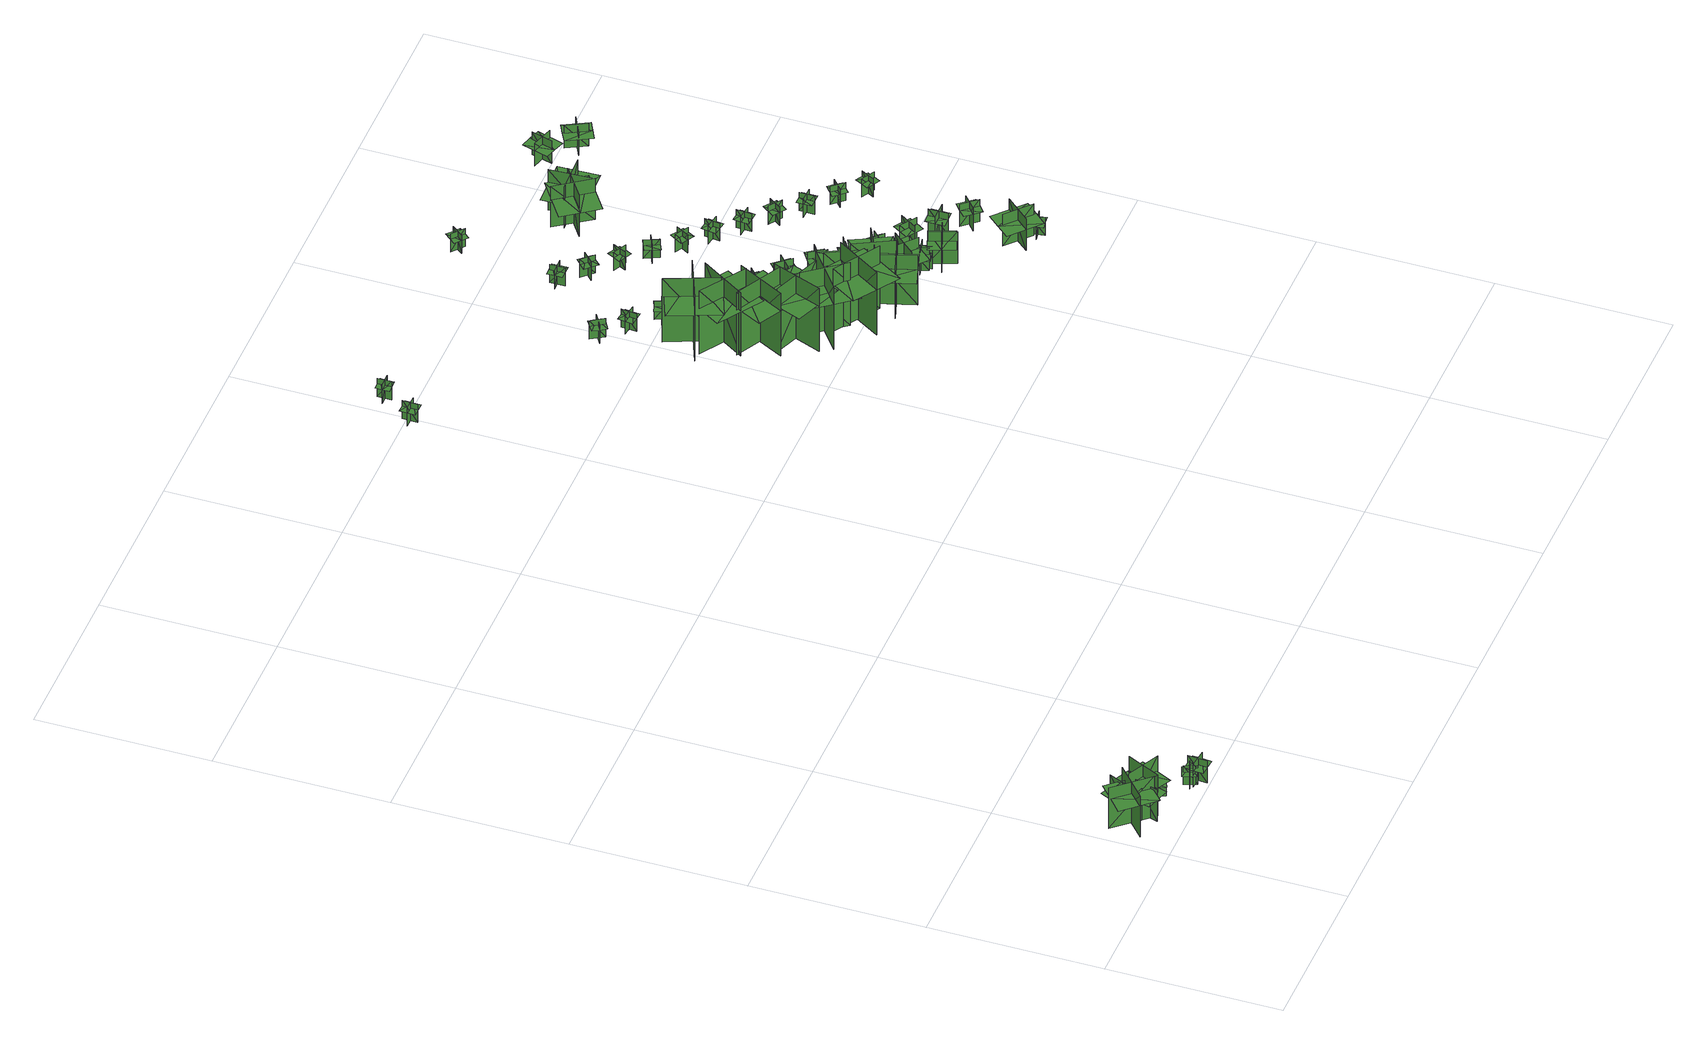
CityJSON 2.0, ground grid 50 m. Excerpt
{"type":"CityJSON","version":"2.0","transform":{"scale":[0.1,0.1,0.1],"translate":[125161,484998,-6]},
"CityObjects":{
"tree1":{"type":"SolitaryVegetationObject","geometry":[{"type":"MultiSurface","lod":"1","boundaries":[[[0,1,2]],[[0,2,3]],[[4,5,6]],[[4,6,7]],[[8,9,10]],[[8,10,11]],[[8,11,12]],[[8,12,13]]]}]},
"tree2":{"type":"SolitaryVegetationObject","geometry":[{"type":"MultiSurface","lod":"1","boundaries":[[[14,15,16]],[[14,16,17]],[[18,19,20]],[[18,20,21]],[[22,23,24]],[[22,24,25]],[[22,25,26]],[[22,26,27]]]}]},
"tree3":{"type":"SolitaryVegetationObject","geometry":[{"type":"MultiSurface","lod":"1","boundaries":[[[28,29,30]],[[28,30,31]],[[32,33,34]],[[32,34,35]],[[36,37,38]],[[36,38,39]],[[36,37,40]],[[36,40,41]]]}]},
"tree4":{"type":"SolitaryVegetationObject","geometry":[{"type":"MultiSurface","lod":"1","boundaries":[[[42,43,44]],[[42,44,45]],[[46,47,48]],[[46,48,49]],[[50,51,52]],[[50,52,53]],[[50,51,54]],[[50,54,55]]]}]},
"tree5":{"type":"SolitaryVegetationObject","geometry":[{"type":"MultiSurface","lod":"1","boundaries":[[[56,57,58]],[[56,58,59]],[[60,61,62]],[[60,62,63]],[[64,65,66]],[[64,66,67]],[[64,67,68]],[[64,68,69]]]}]},
"tree6":{"type":"SolitaryVegetationObject","geometry":[{"type":"MultiSurface","lod":"1","boundaries":[[[70,71,72]],[[70,72,73]],[[74,75,76]],[[74,76,77]],[[78,79,80]],[[78,80,81]],[[78,82,83]],[[78,83,79]]]}]},
"tree7":{"type":"SolitaryVegetationObject","geometry":[{"type":"MultiSurface","lod":"1","boundaries":[[[84,85,86]],[[84,86,87]],[[88,89,90]],[[88,90,91]],[[92,93,94]],[[92,94,95]],[[92,95,96]],[[92,96,97]]]}]},
"tree8":{"type":"SolitaryVegetationObject","geometry":[{"type":"MultiSurface","lod":"1","boundaries":[[[98,99,100]],[[98,100,101]],[[102,103,104]],[[102,104,105]],[[106,107,108]],[[106,108,109]],[[106,109,110]],[[106,110,111]]]}]},
"tree9":{"type":"SolitaryVegetationObject","geometry":[{"type":"MultiSurface","lod":"1","boundaries":[[[112,113,114]],[[112,114,115]],[[116,117,118]],[[116,118,119]],[[120,121,122]],[[120,122,123]],[[120,123,124]],[[120,124,125]]]}]},
"tree10":{"type":"SolitaryVegetationObject","geometry":[{"type":"MultiSurface","lod":"1","boundaries":[[[126,127,128]],[[126,128,129]],[[130,131,132]],[[130,132,133]],[[134,135,136]],[[134,136,137]],[[134,137,138]],[[134,138,139]]]}]},
"tree11":{"type":"SolitaryVegetationObject","geometry":[{"type":"MultiSurface","lod":"1","boundaries":[[[140,141,142]],[[140,142,143]],[[144,145,146]],[[144,146,147]],[[148,149,150]],[[148,150,151]],[[148,151,152]],[[148,152,153]]]}]},
"tree12":{"type":"SolitaryVegetationObject","geometry":[{"type":"MultiSurface","lod":"1","boundaries":[[[154,155,156]],[[154,156,157]],[[158,159,160]],[[158,160,161]],[[162,163,164]],[[162,164,165]],[[162,165,166]],[[162,166,167]]]}]},
"tree13":{"type":"SolitaryVegetationObject","geometry":[{"type":"MultiSurface","lod":"1","boundaries":[[[168,169,170]],[[168,170,171]],[[172,173,174]],[[172,174,175]],[[176,177,178]],[[176,178,179]],[[176,179,180]],[[176,180,181]]]}]},
"tree14":{"type":"SolitaryVegetationObject","geometry":[{"type":"MultiSurface","lod":"1","boundaries":[[[182,183,184]],[[182,184,185]],[[186,187,188]],[[186,188,189]],[[190,191,192]],[[190,192,193]],[[190,193,194]],[[190,194,195]]]}]},
"tree15":{"type":"SolitaryVegetationObject","geometry":[{"type":"MultiSurface","lod":"1","boundaries":[[[196,197,198]],[[196,198,199]],[[200,201,202]],[[200,202,203]],[[204,205,206]],[[204,206,207]],[[204,207,208]],[[204,208,209]]]}]},
"tree16":{"type":"SolitaryVegetationObject","geometry":[{"type":"MultiSurface","lod":"1","boundaries":[[[210,211,212]],[[210,212,213]],[[214,215,216]],[[214,216,217]],[[218,219,220]],[[218,220,221]],[[218,221,222]],[[218,222,223]]]}]},
"tree17":{"type":"SolitaryVegetationObject","geometry":[{"type":"MultiSurface","lod":"1","boundaries":[[[224,225,226]],[[224,226,227]],[[228,229,230]],[[228,230,231]],[[232,233,234]],[[232,234,235]],[[232,235,236]],[[232,236,237]]]}]},
"tree18":{"type":"SolitaryVegetationObject","geometry":[{"type":"MultiSurface","lod":"1","boundaries":[[[238,239,240]],[[238,240,241]],[[242,243,244]],[[242,244,245]],[[246,247,248]],[[246,248,249]],[[246,249,250]],[[246,250,251]]]}]},
"tree19":{"type":"SolitaryVegetationObject","geometry":[{"type":"MultiSurface","lod":"1","boundaries":[[[252,253,254]],[[252,254,255]],[[256,257,258]],[[256,258,259]],[[260,261,262]],[[260,262,263]],[[260,263,264]],[[260,264,265]]]}]},
"tree20":{"type":"SolitaryVegetationObject","geometry":[{"type":"MultiSurface","lod":"1","boundaries":[[[266,267,268]],[[266,268,269]],[[270,271,272]],[[270,272,273]],[[274,275,276]],[[274,276,277]],[[274,277,278]],[[274,278,279]]]}]},
"tree21":{"type":"SolitaryVegetationObject","geometry":[{"type":"MultiSurface","lod":"1","boundaries":[[[280,281,282]],[[280,282,283]],[[284,285,286]],[[284,286,287]],[[288,289,290]],[[288,290,291]],[[288,291,292]],[[288,292,293]]]}]},
"tree22":{"type":"SolitaryVegetationObject","geometry":[{"type":"MultiSurface","lod":"1","boundaries":[[[294,295,296]],[[294,296,297]],[[298,299,300]],[[298,300,301]],[[302,303,304]],[[302,304,305]],[[302,305,306]],[[302,306,307]]]}]},
"tree23":{"type":"SolitaryVegetationObject","geometry":[{"type":"MultiSurface","lod":"1","boundaries":[[[308,309,310]],[[308,310,311]],[[312,313,314]],[[312,314,315]],[[316,317,318]],[[316,318,319]],[[316,319,320]],[[316,320,321]]]}]},
"tree24":{"type":"SolitaryVegetationObject","geometry":[{"type":"MultiSurface","lod":"1","boundaries":[[[322,323,324]],[[322,324,325]],[[326,327,328]],[[326,328,329]],[[330,331,332]],[[330,332,333]],[[330,333,334]],[[330,334,335]]]}]},
"tree25":{"type":"SolitaryVegetationObject","geometry":[{"type":"MultiSurface","lod":"1","boundaries":[[[336,337,338]],[[336,338,339]],[[340,341,342]],[[340,342,343]],[[344,345,346]],[[344,346,347]],[[344,347,348]],[[344,348,349]]]}]},
"tree26":{"type":"SolitaryVegetationObject","geometry":[{"type":"MultiSurface","lod":"1","boundaries":[[[350,351,352]],[[350,352,353]],[[354,355,356]],[[354,356,357]],[[358,359,360]],[[358,360,361]],[[358,361,362]],[[358,362,363]]]}]},
"tree27":{"type":"SolitaryVegetationObject","geometry":[{"type":"MultiSurface","lod":"1","boundaries":[[[364,365,366]],[[364,366,367]],[[368,369,370]],[[368,370,371]],[[372,373,374]],[[372,374,375]],[[372,375,376]],[[372,376,377]]]}]},
"tree28":{"type":"SolitaryVegetationObject","geometry":[{"type":"MultiSurface","lod":"1","boundaries":[[[378,379,380]],[[378,380,381]],[[382,383,384]],[[382,384,385]],[[386,387,388]],[[386,388,389]],[[386,389,390]],[[386,390,391]]]}]},
"tree29":{"type":"SolitaryVegetationObject","geometry":[{"type":"MultiSurface","lod":"1","boundaries":[[[392,393,394]],[[392,394,395]],[[396,397,398]],[[396,398,399]],[[400,401,402]],[[400,402,403]],[[400,403,404]],[[400,404,405]]]}]},
"tree30":{"type":"SolitaryVegetationObject","geometry":[{"type":"MultiSurface","lod":"1","boundaries":[[[406,407,408]],[[406,408,409]],[[410,411,412]],[[410,412,413]],[[414,415,416]],[[414,416,417]],[[414,417,418]],[[414,418,419]]]}]},
"tree31":{"type":"SolitaryVegetationObject","geometry":[{"type":"MultiSurface","lod":"1","boundaries":[[[420,421,422]],[[420,422,423]],[[424,425,426]],[[424,426,427]],[[428,429,430]],[[428,430,431]],[[428,431,432]],[[428,432,433]]]}]},
"tree32":{"type":"SolitaryVegetationObject","geometry":[{"type":"MultiSurface","lod":"1","boundaries":[[[434,435,436]],[[434,436,437]],[[438,439,440]],[[438,440,441]],[[442,443,444]],[[442,444,445]],[[442,445,446]],[[442,446,447]]]}]},
"tree33":{"type":"SolitaryVegetationObject","geometry":[{"type":"MultiSurface","lod":"1","boundaries":[[[448,449,450]],[[448,450,451]],[[452,453,454]],[[452,454,455]],[[456,457,458]],[[456,458,459]],[[456,459,460]],[[456,460,461]]]}]},
"tree34":{"type":"SolitaryVegetationObject","geometry":[{"type":"MultiSurface","lod":"1","boundaries":[[[462,463,464]],[[462,464,465]],[[466,467,468]],[[466,468,469]],[[470,471,472]],[[470,472,473]],[[470,473,474]],[[470,474,475]]]}]},
"tree35":{"type":"SolitaryVegetationObject","geometry":[{"type":"MultiSurface","lod":"1","boundaries":[[[476,477,478]],[[476,478,479]],[[480,481,482]],[[480,482,483]],[[484,485,486]],[[484,486,487]],[[484,487,488]],[[484,488,489]]]}]},
"tree36":{"type":"SolitaryVegetationObject","geometry":[{"type":"MultiSurface","lod":"1","boundaries":[[[490,491,492]],[[490,492,493]],[[494,495,496]],[[494,496,497]],[[498,499,500]],[[498,500,501]],[[498,501,502]],[[498,502,503]]]}]},
"tree37":{"type":"SolitaryVegetationObject","geometry":[{"type":"MultiSurface","lod":"1","boundaries":[[[504,505,506]],[[504,506,507]],[[508,509,510]],[[508,510,511]],[[512,513,514]],[[512,514,515]],[[512,515,516]],[[512,516,517]]]}]},
"tree38":{"type":"SolitaryVegetationObject","geometry":[{"type":"MultiSurface","lod":"1","boundaries":[[[518,519,520]],[[518,520,521]],[[522,523,524]],[[522,524,525]],[[526,527,528]],[[526,528,529]],[[526,529,530]],[[526,530,531]]]}]},
"tree39":{"type":"SolitaryVegetationObject","geometry":[{"type":"MultiSurface","lod":"1","boundaries":[[[532,533,534]],[[532,534,535]],[[536,537,538]],[[536,538,539]],[[540,541,542]],[[540,542,543]],[[540,543,544]],[[540,544,545]]]}]},
"tree40":{"type":"SolitaryVegetationObject","geometry":[{"type":"MultiSurface","lod":"1","boundaries":[[[546,547,548]],[[546,548,549]],[[550,551,552]],[[550,552,553]],[[554,555,556]],[[554,556,557]],[[554,557,558]],[[554,558,559]]]}]},
"tree41":{"type":"SolitaryVegetationObject","geometry":[{"type":"MultiSurface","lod":"1","boundaries":[[[560,561,562]],[[560,562,563]],[[564,565,566]],[[564,566,567]],[[568,569,570]],[[568,570,571]],[[568,571,572]],[[568,572,573]]]}]},
"tree42":{"type":"SolitaryVegetationObject","geometry":[{"type":"MultiSurface","lod":"1","boundaries":[[[574,575,576]],[[574,576,577]],[[578,579,580]],[[578,580,581]],[[582,583,584]],[[582,584,585]],[[582,585,586]],[[582,586,587]]]}]},
"tree43":{"type":"SolitaryVegetationObject","geometry":[{"type":"MultiSurface","lod":"1","boundaries":[[[588,589,590]],[[588,590,591]],[[592,593,594]],[[592,594,595]],[[596,597,598]],[[596,598,599]],[[596,599,600]],[[596,600,601]]]}]},
"tree44":{"type":"SolitaryVegetationObject","geometry":[{"type":"MultiSurface","lod":"1","boundaries":[[[602,603,604]],[[602,604,605]],[[606,607,608]],[[606,608,609]],[[610,611,612]],[[610,612,613]],[[610,613,614]],[[610,614,615]]]}]},
"tree45":{"type":"SolitaryVegetationObject","geometry":[{"type":"MultiSurface","lod":"1","boundaries":[[[616,617,618]],[[616,618,619]],[[620,621,622]],[[620,622,623]],[[624,625,626]],[[624,626,627]],[[624,627,628]],[[624,628,629]]]}]},
"tree46":{"type":"SolitaryVegetationObject","geometry":[{"type":"MultiSurface","lod":"1","boundaries":[[[630,631,632]],[[630,632,633]],[[634,635,636]],[[634,636,637]],[[638,639,640]],[[638,640,641]],[[638,641,642]],[[638,642,643]]]}]},
"tree47":{"type":"SolitaryVegetationObject","geometry":[{"type":"MultiSurface","lod":"1","boundaries":[[[644,645,646]],[[644,646,647]],[[648,649,650]],[[648,650,651]],[[652,653,654]],[[652,654,655]],[[652,655,656]],[[652,656,657]]]}]},
"tree48":{"type":"SolitaryVegetationObject","geometry":[{"type":"MultiSurface","lod":"1","boundaries":[[[658,659,660]],[[658,660,661]],[[662,663,664]],[[662,664,665]],[[666,667,668]],[[666,668,669]],[[666,669,670]],[[666,670,671]]]}]},
"tree49":{"type":"SolitaryVegetationObject","geometry":[{"type":"MultiSurface","lod":"1","boundaries":[[[672,673,674]],[[672,674,675]],[[676,677,678]],[[676,678,679]],[[680,681,682]],[[680,682,683]],[[680,683,684]],[[680,684,685]]]}]},
"tree50":{"type":"SolitaryVegetationObject","geometry":[{"type":"MultiSurface","lod":"1","boundaries":[[[686,687,688]],[[686,688,689]],[[690,691,692]],[[690,692,693]],[[694,695,696]],[[694,696,697]],[[694,697,698]],[[694,698,699]]]}]},
"tree51":{"type":"SolitaryVegetationObject","geometry":[{"type":"MultiSurface","lod":"1","boundaries":[[[700,701,702]],[[700,702,703]],[[704,705,706]],[[704,706,707]],[[708,709,710]],[[708,710,711]],[[708,711,712]],[[708,712,713]]]}]},
"tree52":{"type":"SolitaryVegetationObject","geometry":[{"type":"MultiSurface","lod":"1","boundaries":[[[714,715,716]],[[714,716,717]],[[718,719,720]],[[718,720,721]],[[722,723,724]],[[722,724,725]],[[722,725,726]],[[722,726,727]]]}]},
"tree53":{"type":"SolitaryVegetationObject","geometry":[{"type":"MultiSurface","lod":"1","boundaries":[[[728,729,730]],[[728,730,731]],[[732,733,734]],[[732,734,735]],[[736,737,738]],[[736,738,739]],[[736,739,740]],[[736,740,741]]]}]},
"tree54":{"type":"SolitaryVegetationObject","geometry":[{"type":"MultiSurface","lod":"1","boundaries":[[[742,743,744]],[[742,744,745]],[[746,747,748]],[[746,748,749]],[[750,751,752]],[[750,752,753]],[[750,753,754]],[[750,754,755]]]}]},
"tree55":{"type":"SolitaryVegetationObject","geometry":[{"type":"MultiSurface","lod":"1","boundaries":[[[756,757,758]],[[756,758,759]],[[760,761,762]],[[760,762,763]],[[764,765,766]],[[764,766,767]],[[764,767,768]],[[764,768,769]]]}]},
"tree56":{"type":"SolitaryVegetationObject","geometry":[{"type":"MultiSurface","lod":"1","boundaries":[[[770,771,772]],[[770,772,773]],[[774,775,776]],[[774,776,777]],[[778,779,780]],[[778,780,781]],[[778,781,782]],[[778,782,783]]]}]}
},
"vertices":[
[135,182,15],[39,96,15],[39,96,154],[135,182,154],[43,186,15],[129,90,15],[129,90,154],[43,186,154],[46,182,116],[4,145,116],[83,57,116],[125,94,116],[167,132,116],[88,220,116],
[114,76,15],[137,150,15],[137,150,123],[114,76,123],[160,100,15],[86,122,15],[86,122,123],[160,100,123],[160,100,93],[171,137,93],[97,159,93],[86,122,93],[75,85,93],[149,63,93],
[74,189,14],[150,156,14],[150,156,124],[74,189,124],[95,137,14],[128,213,14],[128,213,124],[95,137,124],[73,187,87],[149,154,87],[165,192,87],[90,224,87],[136,123,87],[60,156,87],
[182,180,13],[137,84,13],[137,84,154],[182,180,154],[114,156,13],[210,110,13],[210,110,154],[114,156,154],[179,181,107],[134,86,107],[181,63,107],[227,158,107],[95,104,107],[140,200,107],
[230,118,16],[193,99,16],[193,99,77],[230,118,77],[202,127,16],[220,90,16],[220,90,77],[202,127,77],[202,127,61],[184,118,61],[202,82,61],[220,90,61],[238,99,61],[219,136,61],
[294,29,14],[281,64,14],[281,64,77],[294,29,77],[306,55,14],[270,42,14],[270,42,77],[306,55,77],[306,55,57],[270,42,57],[277,23,57],[313,36,57],[299,75,57],[263,62,57],
[306,6,16],[310,62,16],[310,62,92],[306,6,92],[334,30,16],[279,35,16],[279,35,92],[334,30,92],[334,30,71],[336,58,71],[281,62,71],[279,35,71],[277,7,71],[332,3,71],
[977,2462,26],[978,2506,26],[978,2506,87],[977,2462,87],[998,2482,26],[954,2483,26],[954,2483,87],[998,2482,87],[998,2482,70],[999,2504,70],[955,2506,70],[954,2483,70],[953,2461,70],[997,2460,70],
[1040,2599,26],[1041,2558,26],[1041,2558,88],[1040,2599,88],[1019,2577,26],[1060,2578,26],[1060,2578,88],[1019,2577,88],[1019,2577,72],[1020,2557,72],[1061,2558,72],[1060,2578,72],[1060,2598,72],[1019,2597,72],
[1483,2120,21],[1459,2158,21],[1459,2158,83],[1483,2120,83],[1490,2149,21],[1452,2125,21],[1452,2125,83],[1490,2149,83],[1490,2149,66],[1478,2168,66],[1441,2144,66],[1452,2125,66],[1464,2107,66],[1502,2130,66],
[1580,1832,15],[1521,1976,15],[1521,1976,230],[1580,1832,230],[1620,1927,15],[1477,1869,15],[1477,1869,230],[1620,1927,230],[1620,1927,170],[1591,1999,170],[1448,1940,170],[1477,1869,170],[1506,1797,170],[1650,1855,170],
[1537,1762,15],[1621,1892,15],[1621,1892,230],[1537,1762,230],[1638,1783,15],[1508,1867,15],[1508,1867,230],[1638,1783,230],[1638,1783,170],[1680,1848,170],[1550,1932,170],[1508,1867,170],[1466,1802,170],[1596,1718,170],
[1675,1701,15],[1537,1772,15],[1537,1772,230],[1675,1701,230],[1644,1799,15],[1573,1662,15],[1573,1662,230],[1644,1799,230],[1644,1799,170],[1575,1835,170],[1504,1697,170],[1573,1662,170],[1641,1626,170],[1713,1763,170],
[1679,1718,17],[1623,1573,17],[1623,1573,232],[1679,1718,232],[1584,1676,17],[1729,1620,17],[1729,1620,232],[1584,1676,232],[1584,1676,172],[1556,1604,172],[1701,1548,172],[1729,1620,172],[1757,1693,172],[1612,1749,172],
[1533,2052,19],[1538,2096,19],[1538,2096,80],[1533,2052,80],[1556,2071,19],[1513,2076,19],[1513,2076,80],[1556,2071,80],[1556,2071,63],[1559,2093,63],[1515,2098,63],[1513,2076,63],[1510,2054,63],[1554,2049,63],
[1752,1533,17],[1657,1655,17],[1657,1655,232],[1752,1533,232],[1766,1635,17],[1643,1540,17],[1643,1540,232],[1766,1635,232],[1766,1635,172],[1718,1696,172],[1596,1601,172],[1643,1540,172],[1691,1479,172],[1813,1574,172],
[1621,2013,21],[1580,1998,21],[1580,1998,82],[1621,2013,82],[1594,2025,21],[1610,1984,21],[1610,1984,82],[1594,2025,82],[1594,2025,65],[1574,2018,65],[1589,1976,65],[1610,1984,65],[1630,1991,65],[1615,2033,65],
[1842,1483,18],[1711,1566,18],[1711,1566,233],[1842,1483,233],[1820,1584,18],[1737,1453,18],[1737,1453,233],[1820,1584,233],[1820,1584,173],[1755,1625,173],[1672,1495,173],[1737,1453,173],[1802,1411,173],[1886,1542,173],
[1685,1936,17],[1643,1948,17],[1643,1948,79],[1685,1936,79],[1671,1962,17],[1659,1919,17],[1659,1919,79],[1671,1962,79],[1671,1962,61],[1650,1968,61],[1638,1925,61],[1659,1919,61],[1680,1913,61],[1692,1955,61],
[1779,1733,20],[1779,1733,128],[1692,1699,128],[1692,1699,20],[1752,1676,20],[1752,1676,128],[1719,1760,128],[1719,1760,20],[1758,1663,93],[1801,1680,93],[1760,1784,93],[1716,1767,93],[1673,1750,93],[1714,1646,93],
[1744,1866,19],[1714,1899,19],[1714,1899,81],[1744,1866,81],[1745,1896,19],[1713,1866,19],[1713,1866,81],[1745,1896,81],[1745,1896,63],[1730,1912,63],[1698,1882,63],[1713,1866,63],[1728,1849,63],[1760,1879,63],
[1816,1431,20],[1933,1467,20],[1933,1467,189],[1816,1431,189],[1888,1393,20],[1852,1509,20],[1852,1509,189],[1888,1393,189],[1888,1393,142],[1946,1410,142],[1910,1527,142],[1852,1509,142],[1794,1491,142],[1830,1375,142],
[1776,1803,21],[1810,1832,21],[1810,1832,83],[1776,1803,83],[1806,1800,21],[1777,1834,21],[1777,1834,83],[1806,1800,83],[1806,1800,65],[1823,1815,65],[1794,1848,65],[1777,1834,65],[1760,1820,65],[1789,1786,65],
[1642,2335,21],[1643,2291,21],[1643,2291,83],[1642,2335,83],[1622,2314,21],[1666,2315,21],[1666,2315,83],[1622,2314,83],[1622,2314,66],[1622,2292,66],[1666,2292,66],[1666,2315,66],[1665,2337,66],[1621,2336,66],
[1923,1615,23],[1923,1615,162],[1816,1559,162],[1816,1559,23],[1897,1538,23],[1897,1538,162],[1843,1641,162],[1843,1641,23],[1906,1522,117],[1959,1550,117],[1891,1678,117],[1838,1650,117],[1785,1622,117],[1852,1494,117],
[1868,1735,20],[1832,1776,20],[1832,1776,97],[1868,1735,97],[1871,1771,20],[1829,1735,20],[1829,1735,97],[1871,1771,97],[1871,1771,76],[1852,1792,76],[1811,1755,76],[1829,1735,76],[1848,1714,76],[1889,1751,76],
[1719,2236,21],[1689,2268,21],[1689,2268,83],[1719,2236,83],[1720,2265,21],[1688,2235,21],[1688,2235,83],[1720,2265,83],[1720,2265,66],[1705,2281,66],[1673,2251,66],[1688,2235,66],[1703,2219,66],[1735,2249,66],
[1959,1480,22],[1959,1480,161],[1904,1587,161],[1904,1587,22],[1882,1507,22],[1882,1507,161],[1985,1560,161],[1985,1560,22],[1866,1499,116],[1894,1445,116],[2022,1511,116],[1995,1564,116],[1967,1618,116],[1839,1552,116],
[1981,1515,23],[1981,1515,85],[1934,1489,85],[1934,1489,23],[1970,1480,23],[1970,1480,85],[1946,1526,85],[1946,1526,23],[1974,1473,65],[1998,1486,65],[1967,1543,65],[1944,1530,65],[1920,1517,65],[1951,1461,65],
[1758,2165,21],[1777,2205,21],[1777,2205,83],[1758,2165,83],[1786,2175,21],[1746,2194,21],[1746,2194,83],[1786,2175,83],[1786,2175,65],[1795,2195,65],[1756,2214,65],[1746,2194,65],[1736,2174,65],[1776,2155,65],
[1905,1708,19],[1936,1663,19],[1936,1663,96],[1905,1708,96],[1898,1672,19],[1943,1704,19],[1943,1704,96],[1898,1672,96],[1898,1672,75],[1914,1649,75],[1959,1681,75],[1943,1704,75],[1927,1726,75],[1882,1695,75],
[2024,1440,23],[2024,1440,131],[1954,1502,131],[1954,1502,23],[1961,1437,23],[1961,1437,131],[2021,1505,131],[2021,1505,23],[1952,1427,96],[1987,1396,96],[2061,1480,96],[2026,1511,96],[1991,1542,96],[1917,1458,96],
[2015,1466,21],[1966,1491,21],[1966,1491,97],[2015,1466,97],[2004,1501,21],[1979,1452,21],[1979,1452,97],[2004,1501,97],[2004,1501,76],[1979,1514,76],[1954,1464,76],[1979,1452,76],[2004,1440,76],[2029,1489,76],
[2030,1413,21],[2011,1465,21],[2011,1465,98],[2030,1413,98],[2046,1446,21],[1994,1427,21],[1994,1427,98],[2046,1446,98],[2046,1446,76],[2036,1472,76],[1984,1453,76],[1994,1427,76],[2003,1401,76],[2055,1420,76],
[1847,2127,21],[1807,2108,21],[1807,2108,83],[1847,2127,83],[1820,2137,21],[1838,2097,21],[1838,2097,83],[1820,2137,83],[1820,2137,66],[1800,2127,66],[1818,2087,66],[1838,2097,66],[1858,2106,66],[1840,2146,66],
[2059,1443,20],[2005,1430,20],[2005,1430,97],[2059,1443,97],[2028,1462,20],[2040,1408,20],[2040,1408,97],[2028,1462,97],[2028,1462,76],[2001,1456,76],[2013,1402,76],[2040,1408,76],[2067,1415,76],[2055,1468,76],
[1994,1609,19],[1970,1646,19],[1970,1646,80],[1994,1609,80],[2000,1638,19],[1963,1613,19],[1963,1613,80],[2000,1638,80],[2000,1638,63],[1988,1656,63],[1951,1632,63],[1963,1613,63],[1976,1595,63],[2012,1620,63],
[1670,2622,22],[1704,2594,22],[1704,2594,84],[1670,2622,84],[1673,2593,22],[1701,2627,22],[1701,2627,84],[1673,2593,84],[1673,2593,67],[1690,2579,67],[1718,2613,67],[1701,2627,67],[1684,2641,67],[1656,2607,67],
[2059,1426,19],[2085,1353,19],[2085,1353,127],[2059,1426,127],[2036,1380,19],[2109,1405,19],[2109,1405,127],[2036,1380,127],[2036,1380,97],[2049,1343,97],[2122,1369,97],[2109,1405,97],[2096,1442,97],[2023,1416,97],
[1910,2045,22],[1871,2067,22],[1871,2067,83],[1910,2045,83],[1902,2073,22],[1880,2035,22],[1880,2035,83],[1902,2073,83],[1902,2073,66],[1883,2084,66],[1861,2046,66],[1880,2035,66],[1899,2024,66],[1921,2062,66],
[2064,1550,20],[2032,1581,20],[2032,1581,82],[2064,1550,82],[2064,1579,20],[2032,1548,20],[2032,1548,82],[2064,1579,82],[2064,1579,65],[2048,1595,65],[2017,1564,65],[2032,1548,65],[2048,1532,65],[2079,1564,65],
[1953,1972,23],[1959,2016,23],[1959,2016,84],[1953,1972,84],[1976,1990,23],[1932,1996,23],[1932,1996,84],[1976,1990,84],[1976,1990,67],[1979,2012,67],[1935,2017,67],[1932,1996,67],[1930,1974,67],[1974,1968,67],
[2104,1480,19],[2133,1527,19],[2133,1527,96],[2104,1480,96],[2140,1488,19],[2093,1518,19],[2093,1518,96],[2140,1488,96],[2140,1488,75],[2154,1512,75],[2107,1541,75],[2093,1518,75],[2078,1494,75],[2125,1465,75],
[2193,1201,22],[2193,1201,130],[2255,1271,130],[2255,1271,22],[2190,1265,22],[2190,1265,130],[2258,1204,130],[2258,1204,22],[2180,1274,95],[2149,1239,95],[2232,1164,95],[2264,1199,95],[2295,1234,95],[2211,1309,95],
[2017,1906,24],[2020,1950,24],[2020,1950,85],[2017,1906,85],[2039,1925,24],[1995,1928,24],[1995,1928,85],[2039,1925,85],[2039,1925,68],[2041,1947,68],[1997,1950,68],[1995,1928,68],[1994,1906,68],[2038,1903,68],
[1933,2314,16],[1933,2314,155],[1863,2412,155],[1863,2412,16],[1853,2329,16],[1853,2329,155],[1948,2396,155],[1948,2396,16],[1838,2319,110],[1873,2270,110],[1991,2353,110],[1956,2402,110],[1922,2451,110],[1804,2368,110],
[2156,1442,21],[2211,1442,21],[2211,1442,98],[2156,1442,98],[2182,1415,21],[2181,1471,21],[2181,1471,98],[2182,1415,98],[2182,1415,76],[2209,1416,76],[2209,1471,76],[2181,1471,76],[2154,1471,76],[2154,1415,76],
[2245,1192,22],[2289,1199,22],[2289,1199,83],[2245,1192,83],[2269,1175,22],[2262,1218,22],[2262,1218,83],[2269,1175,83],[2269,1175,66],[2291,1178,66],[2284,1222,66],[2262,1218,66],[2240,1215,66],[2247,1171,66],
[2063,1876,22],[2099,1850,22],[2099,1850,84],[2063,1876,84],[2068,1846,22],[2094,1882,22],[2094,1882,84],[2068,1846,84],[2068,1846,67],[2086,1834,67],[2112,1870,67],[2094,1882,67],[2076,1895,67],[2050,1859,67],
[1933,2323,14],[1933,2323,154],[1928,2443,154],[1928,2443,14],[1874,2379,14],[1874,2379,154],[1990,2383,154],[1990,2383,14],[1856,2379,108],[1859,2318,108],[2003,2323,108],[2001,2384,108],[1998,2444,108],[1854,2439,108],
[2262,1395,24],[2220,1359,24],[2220,1359,100],[2262,1395,100],[2225,1398,24],[2261,1356,24],[2261,1356,100],[2225,1398,100],[2225,1398,79],[2204,1380,79],[2240,1338,79],[2261,1356,79],[2282,1374,79],[2246,1416,79],
[2163,1798,23],[2119,1798,23],[2119,1798,85],[2163,1798,85],[2143,1819,23],[2142,1775,23],[2142,1775,85],[2143,1819,85],[2143,1819,68],[2121,1819,68],[2120,1775,68],[2142,1775,68],[2165,1775,68],[2165,1819,68],
[2192,1749,25],[2221,1716,25],[2221,1716,87],[2192,1749,87],[2189,1720,25],[2223,1749,25],[2223,1749,87],[2189,1720,87],[2189,1720,69],[2204,1703,69],[2237,1732,69],[2223,1749,69],[2208,1765,69],[2175,1737,69],
[2259,1653,26],[2280,1692,26],[2280,1692,87],[2259,1653,87],[2287,1661,26],[2248,1682,26],[2248,1682,87],[2287,1661,87],[2287,1661,70],[2298,1681,70],[2259,1702,70],[2248,1682,70],[2238,1663,70],[2277,1642,70],
[2139,2516,25],[2139,2516,102],[2075,2535,102],[2075,2535,25],[2099,2495,25],[2099,2495,102],[2117,2557,102],[2117,2557,25],[2096,2486,77],[2128,2476,77],[2151,2553,77],[2119,2563,77],[2087,2572,77],[2064,2495,77],
[2231,2477,10],[2231,2477,87],[2172,2446,87],[2172,2446,10],[2217,2435,10],[2217,2435,87],[2187,2492,87],[2187,2492,10],[2222,2426,62],[2251,2441,62],[2214,2512,62],[2185,2497,62],[2155,2481,62],[2192,2410,62]
]}
